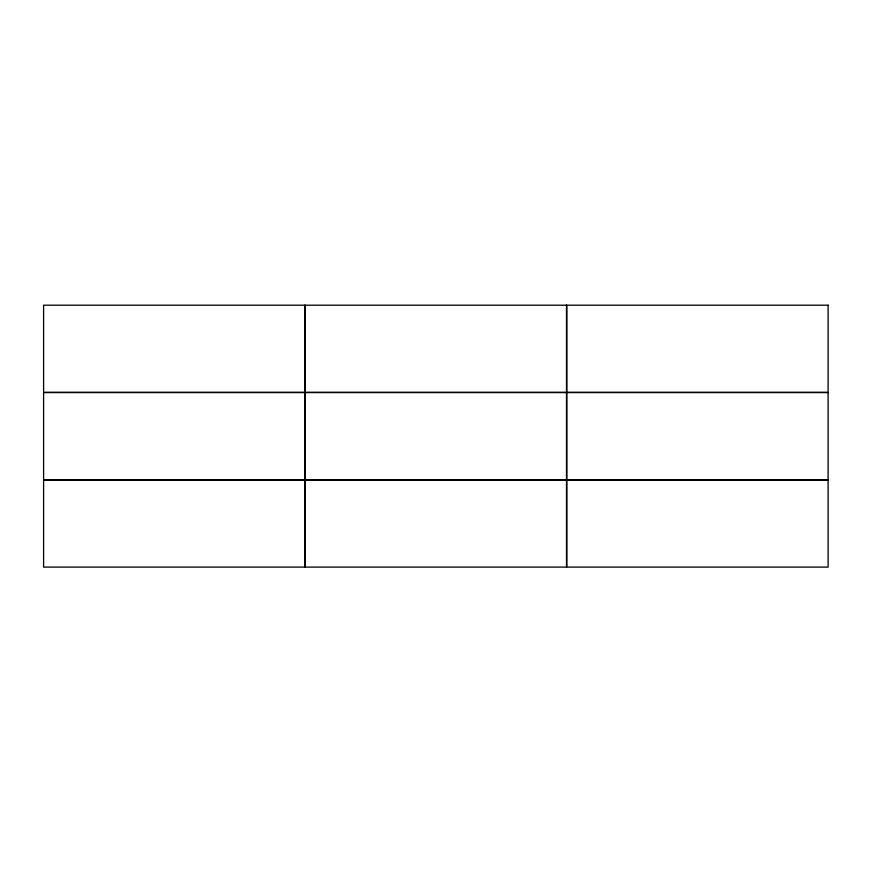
<?xml version="1.0" encoding="UTF-8"?>
<svg xmlns="http://www.w3.org/2000/svg" width="872" height="872" viewBox="0 0 872 872"><rect width="100%" height="100%" fill="white"/><g stroke="black" fill="none" stroke-linecap="round" stroke-linejoin="round"><path stroke-width="1.31" d="M304.906 305.2L43.6 305.2L43.6 392.302L304.906 392.302L304.906 305.2M566.506 305.2L305.2 305.2L305.2 392.302L566.506 392.302L566.506 305.2M828.106 305.2L566.8 305.2L566.8 392.302L828.106 392.302L828.106 305.2M304.906 392.596L43.6 392.596L43.6 479.698L304.906 479.698L304.906 392.596M566.506 392.596L305.2 392.596L305.2 479.698L566.506 479.698L566.506 392.596M828.106 392.596L566.8 392.596L566.8 479.698L828.106 479.698L828.106 392.596M304.906 479.992L43.6 479.992L43.6 567.094L304.906 567.094L304.906 479.992M566.506 479.992L305.2 479.992L305.2 567.094L566.506 567.094L566.506 479.992M828.106 479.992L566.8 479.992L566.8 567.094L828.106 567.094L828.106 479.992"/></g></svg>
